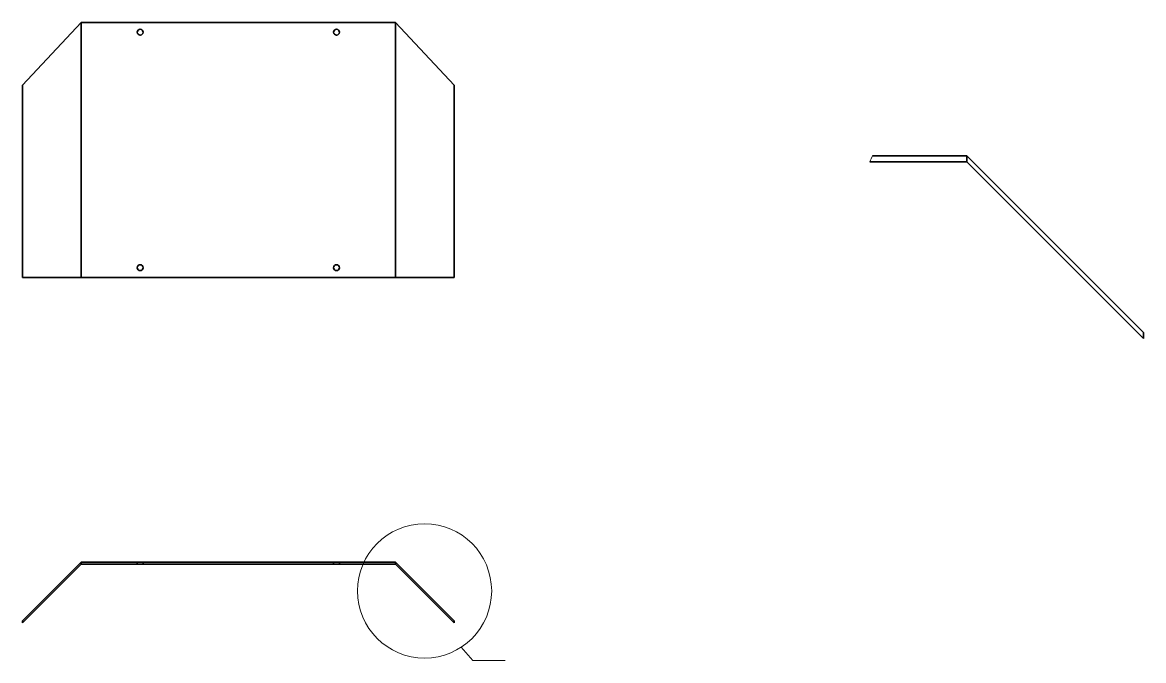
# Model space of a CAD drawing. Header units: millimetres. Extents: x 65 to 636, y 19 to 344.
import ezdxf

# ---------------------------------------------------------------- set-up
doc = ezdxf.new("R2010")
doc.units = ezdxf.units.MM
doc.layers.add('Netmanh', color=5, linetype='Continuous', lineweight=13)
doc.layers.add('Nét đậm', color=7, linetype='Continuous', lineweight=35)

msp = doc.modelspace()

# ---------------------------------------------------------------- linework, layer by layer
at = {"layer": 'Netmanh'}
for p, q in [((288.02, 25.62), (293.9, 18.79)), ((293.9, 18.79), (310.42, 18.79))]:
    msp.add_line(p, q, dxfattribs=at)
msp.add_circle((269.36, 54.27), 34.19, dxfattribs=at)
msp.add_arc((590.15, 231.82), 102.58, 154.4872, 156.3301, dxfattribs=at)
at = {"layer": 'Nét đậm'}
for p, q in [((64.52, 312.01), (94.52, 344.01)), ((94.52, 344.01), (254.52, 344.01)), ((94.52, 344.01), (94.52, 214.01)), ((254.52, 214.01), (254.52, 344.01)), ((254.52, 344.01), (284.52, 312.01)), ((64.52, 312.01), (64.52, 214.01)), ((284.52, 312.01), (284.52, 214.01)), ((497.57, 276), (545.62, 276)), ((545.62, 273), (545.62, 276)), ((545.62, 276), (635.62, 186)), ((496.2, 273), (545.62, 273)), ((545.62, 273), (635.62, 183)), ((64.52, 214.01), (94.52, 214.01)), ((94.52, 214.01), (254.52, 214.01)), ((254.52, 214.01), (284.52, 214.01)), ((635.62, 186), (635.62, 183)), ((64.52, 39), (94.52, 69)), ((94.52, 69), (254.52, 69)), ((94.52, 69), (94.52, 68)), ((254.52, 68), (254.52, 69)), ((254.52, 69), (284.52, 39)), ((64.52, 38), (94.52, 68)), ((94.52, 68), (254.52, 68)), ((254.52, 68), (284.52, 38)), ((64.52, 39), (64.52, 38)), ((284.52, 39), (284.52, 38))]:
    msp.add_line(p, q, dxfattribs=at)
at = {"layer": 'Nét đậm', "ltscale": 0.657895}
for p, q in [((123.02, 68), (123.02, 69)), ((126.02, 68), (126.02, 69)), ((223.02, 68), (223.02, 69)), ((226.02, 68), (226.02, 69))]:
    msp.add_line(p, q, dxfattribs=at)
at = {"layer": 'Nét đậm'}
for centre in [(124.52, 339.01), (224.52, 339.01), (124.52, 219.01), (224.52, 219.01)]:
    msp.add_circle(centre, 1.5, dxfattribs=at)

doc.saveas('drawing.dxf')
